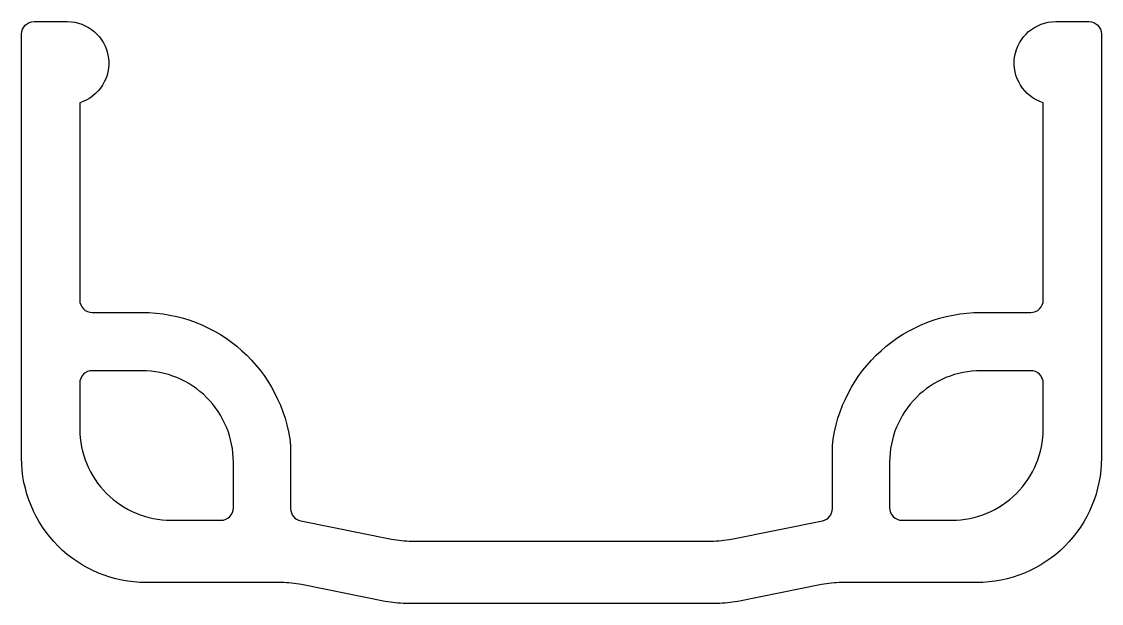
# Model space of a CAD drawing. Extents: x 168.8 to 194.8, y 231.5 to 245.5.
import ezdxf

# ---------------------------------------------------------------- set-up
doc = ezdxf.new("R2010")
doc.units = 0
doc.layers.add('ANA', color=220, linetype='CONTINUOUS')

msp = doc.modelspace()

# ---------------------------------------------------------------- linework, layer by layer
at = {"layer": 'ANA'}
for points in [[(169.873, 245.509, -0.858182), (170.173, 243.555), (170.173, 238.809, 0.414214), (170.473, 238.509), (171.673, 238.509, -0.382535), (175.252, 235.302), (175.252, 233.789, 0.357511), (175.493, 233.495), (177.679, 233.057, 0.049389), (178.169, 233.009), (181.773, 233.009), (185.377, 233.009, 0.049389), (185.868, 233.057), (188.054, 233.495, 0.357511), (188.295, 233.789), (188.295, 235.302, -0.382535), (191.873, 238.509), (193.073, 238.509, 0.414214), (193.373, 238.809), (193.373, 243.555, -0.858182), (193.673, 245.509), (194.473, 245.509, -0.414214), (194.773, 245.209), (194.773, 235.009, -0.414214), (191.773, 232.009), (188.521, 232.009, 0.049389), (188.031, 231.96), (186.016, 231.557, -0.049389), (185.526, 231.509), (181.773, 231.509), (178.021, 231.509, -0.049389), (177.531, 231.557), (175.516, 231.96, 0.049389), (175.026, 232.009), (171.773, 232.009, -0.414214), (168.773, 235.009), (168.773, 245.209, -0.414214), (169.073, 245.509)], [(172.373, 233.509), (173.573, 233.509, 0.414214), (173.873, 233.809), (173.873, 234.909, 0.414214), (171.673, 237.109), (170.473, 237.109, 0.414214), (170.173, 236.809), (170.173, 235.709, 0.414214)], [(193.373, 235.709), (193.373, 236.809, 0.414214), (193.073, 237.109), (191.873, 237.109, 0.414214), (189.673, 234.909), (189.673, 233.809, 0.414214), (189.973, 233.509), (191.173, 233.509, 0.414214)]]:
    msp.add_lwpolyline(points, format="xyb", close=True, dxfattribs=at)

doc.saveas('drawing.dxf')
